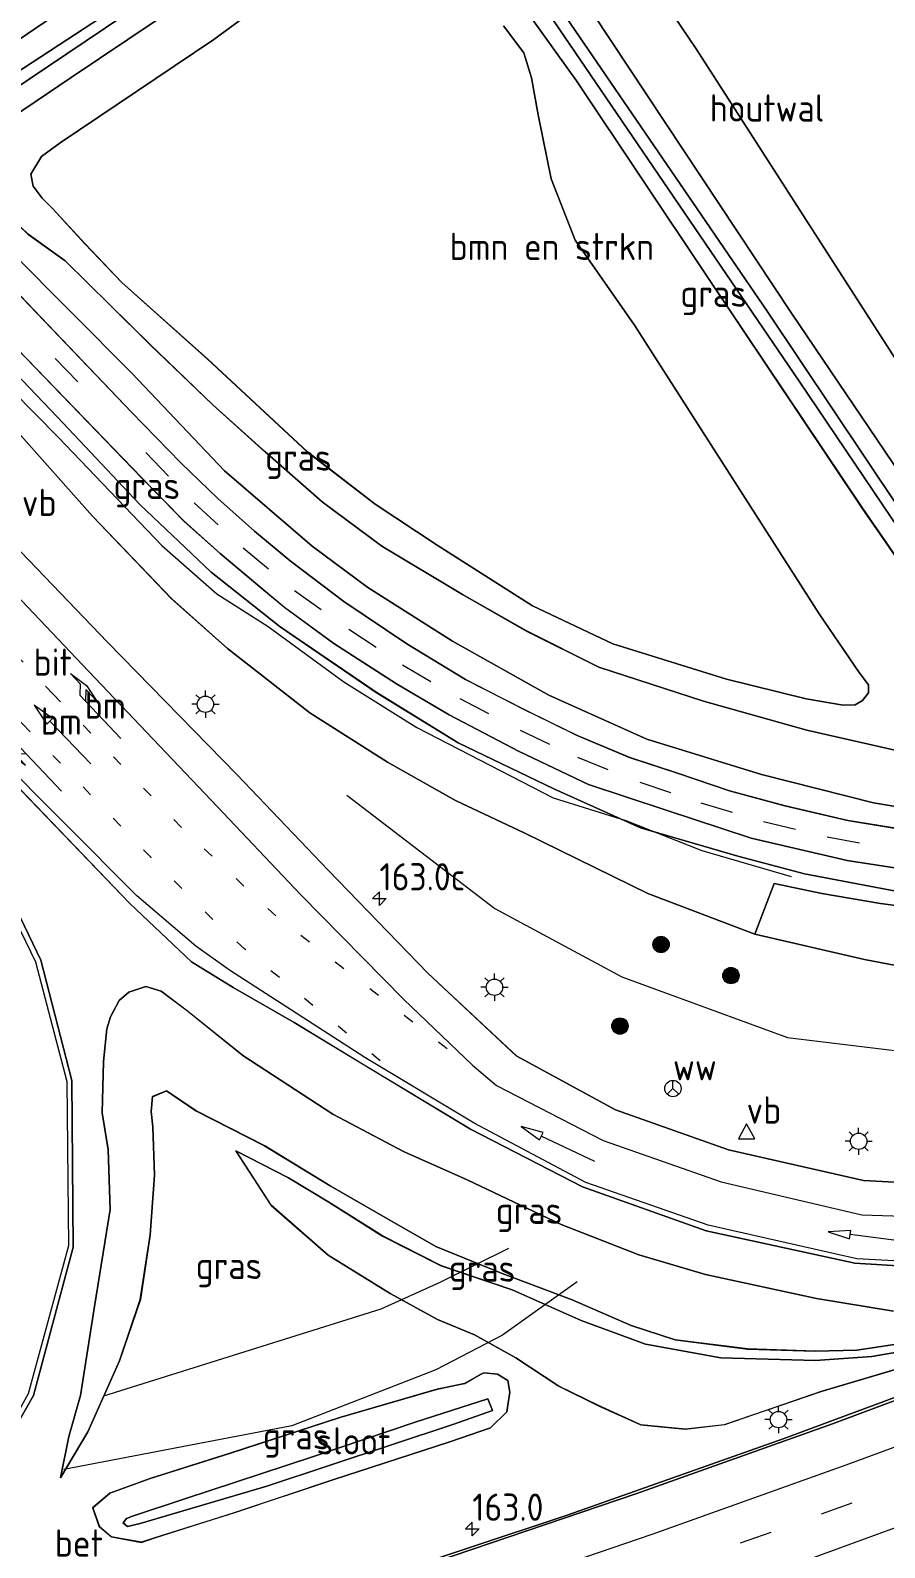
# Model space of a CAD drawing. Extents: x 253736 to 255979, y 477184 to 479215.
# Drawn here: x 254034.9 to 254113.3, y 477586.6 to 477725.8 of the extents above; entities that cross this region are included whole.
import ezdxf
from ezdxf.enums import TextEntityAlignment as Align

# ---------------------------------------------------------------- set-up
doc = ezdxf.new("R2010")
doc.units = 0
doc.linetypes.add('13strp', pattern=[4, 1, -3])
doc.linetypes.add('39strp', pattern=[12, 3, -9])
for name, color, linetype, lineweight in [('as-bs-kilometr', 8, 'Continuous', 18), ('bp-b5-bomenstruiken', 8, 'Continuous', 18), ('bp-b5-grasland', 8, 'Continuous', 18), ('bp-b5-houtwal', 8, 'houtwal', 18), ('bp-bs-bomenrij', 8, 'laanbep', 18), ('bp-bs-boom', 8, 'Continuous', 18), ('bw-bs-rona', 8, 'Continuous', 18), ('gw-bs-insteekwatergang', 8, 'Continuous', 18), ('gw-bs-kruinlijn', 8, 'Continuous', 18), ('gw-bs-teenlijn', 8, 'Continuous', 18), ('mk-bs-13streep 0.45', 8, '13strp', 18), ('mk-bs-39streep 0.15', 8, '39strp', 18), ('mk-bs-pijlli750', 8, 'Continuous', 18), ('mk-bs-pijlrd750', 8, 'Continuous', 18), ('mk-bs-pijlre750', 8, 'Continuous', 18), ('mk-bs-streep 0.15', 8, 'Continuous', 18), ('og-b5-grond_ingericht', 8, 'Continuous', 18), ('og-b5-water', 8, 'Continuous', 18), ('og-bs-hoogtelijn', 8, 'Continuous', 18), ('og-bs-terreinafscheiding', 8, 'Continuous', 18), ('vh-b5-verh_soort', 8, 'Continuous', 18), ('wh-bs-waterlijn', 8, 'Continuous', 18), ('wm-bs-lichtmast', 8, 'Continuous', 18), ('wm-bs-verkeersbord', 8, 'Continuous', 18)]:
    doc.layers.add(name, color=color, linetype=linetype, lineweight=lineweight)
doc.styles.add('rtw_iso', font='isocp.shx')
doc.linetypes.add('houtwal', pattern='A,8,-1,[1,RTW.shx,S=0.75,R=45,X=0,Y=0],-1,8,-1,[4,RTW.shx,S=0.75,R=0,X=0,Y=0],-1', length=20)
doc.linetypes.add('laanbep', pattern='A,20,-1,[4,RTW.shx,S=0.75,R=0,X=0,Y=0],-1', length=22)

# ---------------------------------------------------------------- blocks, each defined once
blk = doc.blocks.new('dtbattr')
at = {"style": 'rtw_iso'}
blk.add_attdef('TAG', (0.59, 0.87), '', height=2.5, dxfattribs=at)
blk = doc.blocks.new('RW1 Buren totaal_ACAD_1_FMEBLOCK38')
at = {"layer": 'bp-b5-grasland'}
for points in [[(14.99, 6.79, 22.67), (16.5, 7.67, 22.71), (16.75, 7.77, 22.71), (18.01, 7.65, 22.59), (18.96, 7.07, 22.51), (19.13, 6.02, 22.37), (18.85, 4.21, 22.27), (17.38, 2.72, 22.25), (13.64, 1.44, 22.28), (2.9, -2.03, 22.3), (-6.13, -5.05, 22.33), (-13.42, -7.35, 22.37), (-14.64, -7.77, 22.41), (-17.42, -7.28, 22.52), (-18.52, -6.32, 22.57), (-19.13, -4.6, 22.57), (-17.57, -3.27, 22.6), (-13.86, -1.92, 22.76), (-6.5, 0.42, 22.87), (3.54, 3.68, 22.84), (12.49, 6.27, 22.88)], [(17.11, 5.4, 21.4), (10.45, 3.24, 21.4), (1.05, 0.08, 21.4), (-10.67, -3.77, 21.4), (-15.47, -5.36, 21.4), (-16.01, -5.59, 21.4), (-16.35, -5.99, 21.4), (-15.93, -6.31, 21.4), (-14.76, -6.05, 21.4), (-3.16, -2.63, 21.4), (14, 3.08, 21.4), (17.54, 4.32, 21.4)]]:
    blk.add_polyline3d(points, close=True, dxfattribs=at)
blk = doc.blocks.new('dtbattr-r')
at = {"style": 'rtw_iso'}
blk.add_attdef('TAG', text='', height=2.5, dxfattribs=at).set_placement((0, 0), align=Align.MIDDLE_CENTER)
blk = doc.blocks.new('RW1 Buren totaal_ACAD_1_FMEBLOCK47')
at = {"layer": 'bp-b5-grasland'}
for points in [[(-19.02, 28.04, 22.95), (-6.04, 14.57, 22.93), (-0.37, 9.21, 22.94), (3.43, 6.86, 22.93), (9.05, 3.66, 22.92), (15.14, -0.07, 22.97), (25.2, -6.15, 22.99), (35.5, -11.42, 22.99), (46.83, -15.47, 22.99), (60.48, -18.44, 22.98), (78.29, -19.54, 23.01)], [(72.86, -27.52, 22.95), (53.91, -34.54, 22.93), (34.18, -41.51, 22.9), (15.85, -47.62, 22.86), (-2.66, -53.53, 22.84), (-22.69, -59.7, 22.78), (-42.09, -65.31, 22.75), (-60.9, -70.57, 22.71), (-80.43, -75.63, 22.69)], [(-21.6, -42.38, 22.92), (-14.88, -30.58, 22.96), (-11.24, -16.96, 22.97), (-11.37, -1.67, 22.99), (-14.2, 9.36, 23.01), (-19.82, 21, 23.02)], [(64.03, -22.84, 22.9), (56.95, -21.69, 22.89), (46.78, -19.46, 22.9), (40.65, -17.68, 22.84), (33.52, -14.88, 22.89), (24.9, -10.79, 22.94), (19.08, -8.18, 22.95), (12.57, -4.75, 22.97), (4.32, 0.61, 22.95), (-0.76, 4.7, 22.9), (-3.15, 6.51, 22.88), (-4.57, 6.96, 22.88), (-6.12, 6.44, 22.88), (-7.03, 5.67, 22.91), (-7.82, 4.16, 22.93), (-8.15, 3.07, 22.94), (-8.45, 0.08, 22.93), (-8.57, -4.64, 23.05), (-8.04, -8.02, 23.06), (-7.85, -13.52, 23.03), (-9.3, -22.6, 22.92), (-10.56, -30.57, 22.89), (-11.64, -34.33, 22.77), (-12.39, -38.14, 22.74), (-9.88, -33.91, 23.16), (-7, -27.39, 23.58), (-5.08, -21.78, 23.78), (-4.17, -15.84, 23.94), (-3.79, -10.37, 24.07), (-3.94, -5.93, 24.11), (-4.07, -4.52, 24.11), (-3.95, -3.16, 24.08), (-2.68, -2.61, 24.05), (0.03, -4.45, 24.11), (6.33, -7.68, 24.16), (12.34, -11.35, 24.18), (17.59, -14.37, 24.27), (22.04, -16.9, 24.27), (28.11, -19.38, 24.16), (34.54, -21.79, 24.12), (39.94, -24.16, 24.15), (44, -25.47, 24.11), (50.62, -26.31, 23.93), (56.85, -26.5, 23.75), (60.66, -26.41, 23.66), (65.51, -25.68, 23.35)], [(68.4, -25.89, 23.14), (62.04, -27, 23.59), (56.85, -27.35, 23.83), (48.16, -27.13, 24.01), (41.27, -25.87, 24.12), (35.36, -23.68, 24.18), (29.04, -20.87, 24.13), (22.54, -18.68, 24.32), (17.13, -15.94, 24.28), (12.21, -12.83, 24.29), (8.52, -10.62, 24.26), (3.68, -8.13, 24.15), (6.92, -13.13, 24.02), (12.16, -17.71, 23.78), (17.85, -21.21, 23.68), (22.18, -23.59, 23.48), (25.58, -25.01, 23.03), (29.36, -27.12, 22.72), (33.31, -29.72, 22.47), (36.97, -31.51, 22.42), (40.84, -33.28, 22.45), (44.92, -33.65, 22.63), (48.52, -33.25, 22.75), (57.38, -30.2, 22.7), (66.97, -27.37, 22.73)]]:
    blk.add_polyline3d(points, dxfattribs=at)
blk.add_polyline3d([(24.68, -29.49, 22.67), (22.17, -30, 22.88), (13.23, -32.59, 22.84), (3.18, -35.85, 22.87), (-4.18, -38.19, 22.76), (-7.88, -39.54, 22.6), (-9.45, -40.88, 22.57), (-8.84, -42.59, 22.57), (-7.73, -43.55, 22.52), (-4.96, -44.05, 22.41), (-3.74, -43.62, 22.37), (3.55, -41.32, 22.33), (12.58, -38.3, 22.3), (23.32, -34.84, 22.28), (27.06, -33.55, 22.25), (28.54, -32.07, 22.27), (28.81, -30.26, 22.37), (28.64, -29.21, 22.51), (27.7, -28.62, 22.59), (26.43, -28.5, 22.71), (26.19, -28.61, 22.71)], close=True, dxfattribs=at)
blk = doc.blocks.new('RW1 Buren totaal_ACAD_1_FMEBLOCK49')
at = {"layer": 'bp-b5-grasland'}
for points in [[(-5.26, -27.64, 25.69), (-14.76, -25.83, 25.5), (-20.86, -24.22, 25.37), (-29.79, -21.61, 25.21), (-37.76, -18.04, 24.97), (-46.52, -13.82, 24.73), (-54.05, -9.18, 24.62), (-62.87, -3.18, 24.45), (-69.18, 1.83, 24.32), (-75.74, 8.05, 24.07), (-83.28, 16.06, 23.87), (-96.18, 29.55, 23.46)], [(-90.56, 18.74, 22.44), (-80.08, 6.99, 22.44), (-72.81, -0.6, 22.48), (-67.68, -5.16, 22.47), (-60.13, -11.06, 22.49), (-53.01, -15.59, 22.48), (-46.77, -19.12, 22.43), (-40.4, -22.11, 22.47), (-29.13, -27.65, 22.37), (-19.31, -31.37, 22.44), (-9.26, -33.69, 22.5), (0.82, -35.63, 22.49)], [(7.24, -54.87, 22.5), (-9.35, -53.98, 22.49), (-21.73, -51.15, 22.47), (-32.1, -47.47, 22.47), (-41.16, -42.56, 22.52), (-49.3, -34.95, 22.48), (-58.45, -25.49, 22.45), (-66.81, -16.76, 22.46), (-78.7, -4.58, 22.59), (-87.34, 4.44, 22.62), (-94.96, 11.09, 22.67), (-100.35, 16.01, 22.73), (-109.53, 24.78, 22.74), (-116.6, 32, 22.77), (-125.86, 41.75, 22.84), (-127.1, 43.28, 22.84), (-127.63, 44.38, 22.83), (-128.07, 45.84, 22.84), (-128.74, 49.05, 22.88), (-124.63, 52.8, 22.86)], [(-115.32, 51.93, 22.86), (-106.04, 42.23, 23.15), (-87.83, 23.22, 23.64), (-75.56, 10.49, 24.04), (-71.68, 6.52, 24.14), (-68.36, 3.54, 24.17), (-64.54, 0.35, 24.29), (-62.44, -1.4, 24.36), (-57.92, -4.71, 24.54), (-52.17, -8.4, 24.57), (-47.34, -11.25, 24.69), (-40.92, -14.6, 24.87), (-34.56, -17.64, 25), (-27.55, -19.97, 25.18), (-19.63, -22.55, 25.33), (-10.85, -24.62, 25.5), (-2.31, -25.93, 25.67)]]:
    blk.add_polyline3d(points, dxfattribs=at)
blk = doc.blocks.new('RW1 Buren totaal_ACAD_1_FMEBLOCK50')
at = {"layer": 'bp-b5-grasland'}
for points in [[(-11.6, -40.27, 22.67), (-21.29, -38.06, 22.55), (-30.79, -35.4, 22.43), (-40.37, -32.28, 22.34), (-47.03, -28.97, 22.27), (-52.88, -25.62, 22.25), (-60.28, -21.19, 22.23), (-65.77, -17.11, 22.1), (-71.02, -12.52, 22), (-75.78, -8.23, 22.02), (-81.54, -2.7, 21.89), (-85.24, 0.95, 21.87), (-89.33, 5, 22.2), (-92.75, 7.45, 22.71), (-96.07, 10.59, 22.71), (-99.08, 15.39, 22.54), (-96.57, 16.59, 22.42), (-88.8, 21.81, 22.43), (-75.71, 30.62, 22.5)], [(-49.34, 31.18, 22.28), (-42.42, 21.49, 22.29), (-30.44, 3.54, 22.53), (-16.21, -17.71, 22.71), (-7.58, -30.21, 22.73)], [(-70.17, 29.4, 22.75), (-75.71, 25.3, 22.7), (-89.8, 15.82, 22.81), (-90.6, 15.23, 22.75), (-91.52, 14.57, 22.77), (-92.5, 12.93, 22.75), (-92.27, 11.83, 22.74), (-91.45, 10.75, 22.73), (-90.46, 9.75, 22.71), (-87.52, 6.55, 22.22), (-84.14, 3, 21.81), (-76.27, -4.02, 21.87), (-67.1, -12.55, 21.99), (-60.91, -17.34, 22.1), (-55.22, -21.1, 22.18), (-46.46, -26.65, 22.29), (-39.1, -30.14, 22.43), (-28.67, -33.39, 22.52), (-21.37, -35.2, 22.6), (-17.98, -35.79, 22.61), (-16.87, -35.74, 22.62), (-16.21, -35.35, 22.62), (-15.63, -34.65, 22.61), (-15.63, -33.91, 22.63), (-16.5, -32.78, 22.66), (-20.16, -27.4, 22.66), (-37.11, -0.9, 22.51), (-42.55, 6.89, 22.41), (-44.76, 12.5, 22.35), (-45.95, 18.39, 22.4), (-46.57, 21.77, 22.3), (-47.26, 24.07, 22.25), (-49.14, 26.55, 22.31)]]:
    blk.add_polyline3d(points, dxfattribs=at)
blk = doc.blocks.new('pijl')
for p, q in [((0, 0, 0.1), (5.45, 0, 0.1)), ((7.5, 0, 0.1), (5.45, 0.375, 0.1)), ((5.45, 0.375, 0.1), (5.45, -0.375, 0.1)), ((5.45, -0.375, 0.1), (7.5, 0, 0.1))]:
    blk.add_line(p, q)
blk = doc.blocks.new('pijlr')
for p, q in [((0, 0, 0.1), (5.45, 0, 0.1)), ((5.45, -0.75, 0.1), (4.7, 0, 0.1)), ((6.2, -0.75, 0.1), (5.45, 0, 0.1)), ((4, -0.75, 0.1), (5.45, -0.75, 0.1)), ((5.7, -1.05, 0.1), (4, -0.75, 0.1)), ((7.5, -0.75, 0.1), (5.7, -1.05, 0.1)), ((7.5, -0.75, 0.1), (6.2, -0.75, 0.1))]:
    blk.add_line(p, q)
blk = doc.blocks.new('pijll')
for p, q in [((0, 0, 0.1), (5.45, 0, 0.1)), ((5.7, 1.05, 0.1), (4, 0.75, 0.1)), ((4, 0.75, 0.1), (5.45, 0.75, 0.1)), ((5.45, 0.75, 0.1), (4.7, 0, 0.1)), ((6.2, 0.75, 0.1), (5.45, 0, 0.1)), ((7.5, 0.75, 0.1), (5.7, 1.05, 0.1)), ((7.5, 0.75, 0.1), (6.2, 0.75, 0.1))]:
    blk.add_line(p, q)
blk = doc.blocks.new('dtbattr-l')
at = {"style": 'rtw_iso'}
blk.add_attdef('TAG', (0, 0), '', height=2.5, dxfattribs=at)
blk = doc.blocks.new('boom')
blk.add_hatch(color=256).paths.add_polyline_path([(-0.75, 0, 1), (0.75, 0, 1)])
blk.add_circle((0, 0), 0.75)
blk = doc.blocks.new('lantaarnpaal')
for p, q in [((-0.75, 0), (-1.25, 0)), ((-0.88, 0.88), (-0.53, 0.53)), ((0, 0.75), (0, 1.25)), ((0.53, 0.53), (0.88, 0.88)), ((0.75, 0), (1.25, 0)), ((-0.53, -0.53), (-0.88, -0.88)), ((0, -0.75), (0, -1.25)), ((0.53, -0.53), (0.88, -0.88))]:
    blk.add_line(p, q)
blk.add_circle((0, 0), 0.75)
blk = doc.blocks.new('RW1 Buren totaal_ACAD_1_FMEBLOCK876')
at = {"layer": 'vh-b5-verh_soort'}
for points in [[(70.67, -96.2, 25.67), (62.13, -94.89, 25.5), (53.35, -92.82, 25.33), (45.44, -90.24, 25.18), (38.42, -87.91, 25), (32.06, -84.87, 24.87), (25.64, -81.52, 24.69), (20.81, -78.67, 24.57), (15.06, -74.98, 24.54), (10.54, -71.67, 24.36), (8.44, -69.92, 24.29), (4.63, -66.73, 24.17), (1.31, -63.75, 24.14), (-2.58, -59.78, 24.04), (-14.85, -47.05, 23.64), (-33.06, -28.04, 23.15), (-42.33, -18.34, 22.86)], [(-39.42, -16.16, 22.86), (-18.22, -38.38, 23.48), (-3.52, -53.76, 23.87), (1.01, -58.4, 23.95), (4.42, -61.66, 24.07), (7.78, -64.67, 24.14), (11.05, -67.39, 24.24), (15.97, -71.11, 24.39), (21.74, -75.01, 24.54), (27.13, -78.27, 24.65), (32.48, -81.01, 24.83), (37.37, -83.42, 24.93), (42.19, -85.42, 25.01), (46.57, -86.88, 25.13), (51.36, -88.49, 25.21), (56.44, -89.85, 25.33), (62.2, -91.22, 25.41), (69.6, -92.42, 25.53)]]:
    blk.add_polyline3d(points, dxfattribs=at)
blk = doc.blocks.new('hecto')
for p, q in [((0, 0.625), (-0.625, 0)), ((0, -0.625), (0, 0.625)), ((-0.625, 0), (0.625, 0)), ((0.625, 0), (0, -0.625))]:
    blk.add_line(p, q)
blk = doc.blocks.new('verkeersbord')
for p, q in [((0, 0.75), (-0.75, -0.625)), ((0.75, -0.625), (0, 0.75)), ((-0.75, -0.625), (0.75, -0.625))]:
    blk.add_line(p, q)
blk = doc.blocks.new('wegwijzer')
for q in [(-0.53, -0.53), (0, 0.75), (0.53, -0.53)]:
    blk.add_line((0, 0), q)
blk.add_circle((0, 0), 0.75)
blk = doc.blocks.new('Deel_d28hz')
at = {"layer": 'bp-b5-bomenstruiken'}
blk.add_polyline3d([(254121.508, 477638.664, 22.487), (254111.422, 477640.603, 22.505), (254101.378, 477642.925, 22.442), (254103.144, 477647.578, 24.758), (254107.515, 477646.645, 24.938), (254112.899, 477645.747, 24.965), (254120.319, 477644.751, 25.07)], dxfattribs=at)
at = {"layer": 'og-bs-terreinafscheiding'}
blk.add_polyline3d([(254120.319, 477644.751, 25.07), (254112.899, 477645.747, 24.965), (254107.515, 477646.645, 24.938), (254103.144, 477647.578, 24.758), (254101.378, 477642.925, 22.442), (254111.422, 477640.603, 22.505), (254121.508, 477638.664, 22.487)], dxfattribs=at)
at = {"layer": 'bp-b5-grasland'}
ref = blk.add_blockref('dtbattr-r', (254094.539062, 477699.71875, 22.527265), dxfattribs=at)
ref.add_attrib('TAG', 'gras', dxfattribs={"layer": '0', "height": 2.5, "style": 'rtw_iso'}).set_placement((254094.539062, 477699.71875, 22.527265), align=Align.BOTTOM_LEFT)
at = {"layer": 'bp-b5-houtwal'}
ref = blk.add_blockref('dtbattr-r', (254097.234375, 477716.71875, 22.710111), dxfattribs=at)
ref.add_attrib('TAG', 'houtwal', dxfattribs={"layer": '0', "height": 2.5, "style": 'rtw_iso'}).set_placement((254097.234375, 477716.71875, 22.710111), align=Align.BOTTOM_LEFT)
at = {"layer": 'bp-bs-boom'}
for p in [(254092.774, 477641.976, 22.196), (254099.182, 477639.117, 22.199)]:
    blk.add_blockref('boom', p, dxfattribs=at)
at = {"layer": 'bw-bs-rona'}
ref = blk.add_blockref('dtbattr', (254093.86, 477628.762, 22.353), dxfattribs=at)
ref.add_attrib('TAG', 'ww', dxfattribs={"layer": '0', "height": 2.5, "style": 'rtw_iso'}).set_placement((254093.86, 477628.762, 22.353), align=Align.BOTTOM_LEFT)
blk.add_blockref('wegwijzer', (254093.86, 477628.762, 22.353), dxfattribs=at)
at = {"layer": 'mk-bs-pijlrd750', "rotation": 172.6}
blk.add_blockref('pijl', (254115.526, 477614.656, 22.828), dxfattribs=at)
at = {"layer": 'wm-bs-lichtmast'}
for p in [(254110.9, 477623.919, 22.358), (254103.546, 477598.385, 22.719)]:
    blk.add_blockref('lantaarnpaal', p, dxfattribs=at)
at = {"layer": 'wm-bs-verkeersbord'}
ref = blk.add_blockref('dtbattr', (254100.613, 477624.784, 22.401), dxfattribs=at)
ref.add_attrib('TAG', 'vb', dxfattribs={"layer": '0', "height": 2.5, "style": 'rtw_iso'}).set_placement((254100.613, 477624.784, 22.401), align=Align.BOTTOM_LEFT)
blk.add_blockref('verkeersbord', (254100.613, 477624.784, 22.401), dxfattribs=at)

msp = doc.modelspace()

# ---------------------------------------------------------------- linework, layer by layer
at = {"layer": 'bp-b5-bomenstruiken'}
msp.add_polyline3d([(254078.304, 477726.256, 22.307), (254080.191, 477723.78, 22.253), (254080.875, 477721.471, 22.295), (254081.496, 477718.097, 22.4), (254082.686, 477712.209, 22.352), (254084.902, 477706.593, 22.406), (254090.337, 477698.807, 22.508), (254107.292, 477672.308, 22.661), (254110.95, 477666.929, 22.661), (254111.817, 477665.8, 22.631), (254111.814, 477665.056, 22.607), (254111.241, 477664.355, 22.619), (254110.574, 477663.962, 22.616), (254109.472, 477663.921, 22.61), (254106.077, 477664.511, 22.601), (254098.775, 477666.314, 22.52), (254088.344, 477669.57, 22.433), (254080.992, 477673.053, 22.286), (254072.224, 477678.609, 22.178), (254066.54, 477682.364, 22.1), (254060.347, 477687.159, 21.986), (254051.182, 477695.683, 21.869), (254043.308, 477702.708, 21.809), (254039.925, 477706.261, 22.217), (254036.984, 477709.456, 22.706), (254035.993, 477710.459, 22.73), (254035.181, 477711.535, 22.739), (254034.946, 477712.635, 22.754), (254035.923, 477714.28, 22.772), (254036.843, 477714.933, 22.748), (254037.643, 477715.521, 22.811), (254051.737, 477725.009, 22.703), (254057.276, 477729.104, 22.745)], dxfattribs=at)
at = {"layer": 'bp-b5-grasland'}
for points in [[(254048.504, 477731.713, 21.23), (254027.977, 477718.262, 21.23), (254027.267, 477717.719, 21.23), (254026.99, 477717.266, 21.23), (254027.277, 477716.948, 21.23), (254027.864, 477716.949, 21.23), (254029.356, 477717.725, 21.23), (254064.766, 477741.557, 21.23)], [(254119.871, 477669.491, 22.727), (254111.233, 477681.991, 22.712), (254097.008, 477703.243, 22.532), (254085.028, 477721.196, 22.292), (254078.108, 477730.887, 22.283)], [(254051.739, 477730.331, 22.502), (254038.646, 477721.52, 22.43), (254030.881, 477716.297, 22.421), (254028.372, 477715.092, 22.541), (254027.12, 477714.837, 22.688), (254026.179, 477714.776, 22.925), (254024.916, 477715.11, 23.018), (254024.017, 477715.939, 22.961), (254023.626, 477716.894, 22.889), (254024.123, 477718.042, 22.778), (254024.709, 477718.656, 22.709), (254026.166, 477719.807, 22.586), (254027.5, 477720.695, 22.538), (254038.847, 477728.37, 22.538)], [(254080.538, 477730.235, 21.23), (254105.439, 477693.669, 21.23), (254119.028, 477673.543, 21.23)], [(254084.859, 477729.922, 22.619), (254104.733, 477699.909, 22.847), (254121.164, 477675.628, 22.811)], [(254117.302, 477652.145, 25.53), (254109.904, 477653.342, 25.407), (254104.143, 477654.71, 25.329), (254099.061, 477656.067, 25.209), (254094.268, 477657.682, 25.128), (254089.894, 477659.14, 25.011), (254085.075, 477661.141, 24.93), (254080.183, 477663.547, 24.828), (254074.831, 477666.294, 24.654), (254069.444, 477669.547, 24.537), (254063.672, 477673.446, 24.39), (254058.752, 477677.174, 24.243), (254055.486, 477679.891, 24.144), (254052.121, 477682.9, 24.072), (254048.711, 477686.165, 23.952), (254044.178, 477690.799, 23.871), (254029.478, 477706.177, 23.484), (254008.287, 477728.399, 22.86)], [(254038.847, 477728.37, 22.538), (254027.5, 477720.695, 22.538), (254026.166, 477719.807, 22.586), (254024.709, 477718.656, 22.709), (254024.123, 477718.042, 22.778), (254023.626, 477716.894, 22.889), (254024.017, 477715.939, 22.961), (254025.177, 477714.151, 23.132), (254033.08, 477705.567, 23.414), (254044.224, 477694.404, 23.564), (254052.722, 477685.42, 23.906), (254060.769, 477678.52, 24.11), (254065.87, 477674.716, 24.347), (254073.625, 477669.805, 24.461), (254082.47, 477664.853, 24.647), (254091.474, 477660.826, 24.98), (254101.998, 477657.566, 25.196), (254112.255, 477654.959, 25.376), (254121.668, 477653.416, 25.529)], [(254120.682, 477672.908, 21.23), (254102.518, 477700.089, 21.23), (254082.908, 477728.771, 21.23)], [(254034.694, 477707.153, 22.706), (254038.121, 477704.703, 22.199), (254042.208, 477700.657, 21.869), (254045.906, 477697.002, 21.893), (254051.667, 477691.479, 22.019), (254056.423, 477687.19, 22.001), (254061.674, 477682.596, 22.103), (254067.171, 477678.513, 22.232), (254074.563, 477674.084, 22.253), (254080.419, 477670.732, 22.268), (254087.079, 477667.426, 22.337), (254096.662, 477664.308, 22.433), (254106.158, 477661.646, 22.55), (254115.844, 477659.433, 22.673)], [(254121.668, 477653.416, 25.529), (254112.255, 477654.959, 25.376), (254101.998, 477657.566, 25.196), (254091.474, 477660.826, 24.98), (254082.47, 477664.853, 24.647), (254073.625, 477669.805, 24.461), (254065.87, 477674.716, 24.347), (254060.769, 477678.52, 24.11), (254052.722, 477685.42, 23.906), (254044.224, 477694.404, 23.564), (254033.08, 477705.567, 23.414)], [(254024.507, 477703.841, 23.456), (254037.407, 477690.348, 23.873), (254044.95, 477682.343, 24.071), (254051.508, 477676.121, 24.323), (254057.821, 477671.111, 24.449), (254066.638, 477665.106, 24.62), (254074.163, 477660.473, 24.725), (254082.925, 477656.254, 24.971), (254090.895, 477652.685, 25.214), (254099.83, 477650.071, 25.373), (254105.93, 477648.46, 25.496), (254115.427, 477646.654, 25.688)], [(254120.319, 477644.751, 25.07), (254112.899, 477645.747, 24.965), (254107.515, 477646.645, 24.938), (254103.144, 477647.578, 24.758), (254101.378, 477642.925, 22.442), (254091.551, 477646.638, 22.37), (254080.29, 477652.178, 22.472), (254073.918, 477655.171, 22.427), (254067.675, 477658.703, 22.478), (254060.559, 477663.23, 22.493), (254053.005, 477669.134, 22.469), (254047.878, 477673.687, 22.481), (254040.611, 477681.278, 22.439), (254030.131, 477693.029, 22.436)], [(254115.586, 477605.498, 23.354), (254110.739, 477604.762, 23.657), (254106.927, 477604.671, 23.75), (254100.703, 477604.867, 23.927), (254094.075, 477605.705, 24.11), (254090.02, 477607.015, 24.146), (254084.613, 477609.38, 24.116), (254078.191, 477611.791, 24.155), (254072.121, 477614.272, 24.272), (254067.666, 477616.802, 24.275), (254062.419, 477619.823, 24.176), (254056.412, 477623.493, 24.161), (254050.111, 477626.724, 24.107), (254047.403, 477628.562, 24.05), (254046.127, 477628.017, 24.077), (254046.007, 477626.656, 24.107), (254046.141, 477625.245, 24.113), (254046.29, 477620.8, 24.071), (254045.907, 477615.329, 23.945), (254045.002, 477609.391, 23.78), (254043.081, 477603.778, 23.579), (254040.2, 477597.263, 23.159), (254037.692, 477593.035, 22.739), (254038.44, 477596.84, 22.766), (254039.519, 477600.602, 22.886), (254040.776, 477608.569, 22.919), (254042.229, 477617.654, 23.027), (254042.039, 477623.15, 23.063), (254041.505, 477626.538, 23.051), (254041.629, 477631.253, 22.928), (254041.93, 477634.241, 22.937), (254042.254, 477635.328, 22.928), (254043.051, 477636.84, 22.913), (254043.961, 477637.61, 22.88), (254045.509, 477638.136, 22.877), (254046.924, 477637.686, 22.883), (254049.316, 477635.876, 22.895), (254054.396, 477631.787, 22.949), (254062.653, 477626.422, 22.967), (254069.157, 477622.988, 22.946), (254074.982, 477620.38, 22.943), (254083.597, 477616.296, 22.892), (254090.729, 477613.489, 22.844), (254096.861, 477611.708, 22.895), (254107.025, 477609.487, 22.892), (254114.104, 477608.334, 22.901)], [(254117.044, 477603.804, 22.73), (254107.459, 477600.969, 22.697), (254098.596, 477597.922, 22.748), (254095.002, 477597.521, 22.631), (254090.914, 477597.894, 22.448), (254087.044, 477599.667, 22.418), (254083.386, 477601.451, 22.469), (254079.439, 477604.057, 22.724), (254075.659, 477606.165, 23.033), (254072.259, 477607.585, 23.48), (254067.93, 477609.966, 23.678), (254062.233, 477613.462, 23.783), (254056.994, 477618.045, 24.017), (254053.753, 477623.042, 24.149), (254058.599, 477620.556, 24.26), (254062.285, 477618.345, 24.293), (254067.21, 477615.231, 24.281), (254072.615, 477612.498, 24.317), (254079.119, 477610.305, 24.134), (254085.433, 477607.489, 24.182), (254091.346, 477605.301, 24.116), (254098.243, 477604.04, 24.008), (254106.928, 477603.819, 23.825), (254112.118, 477604.169, 23.588), (254118.48, 477605.279, 23.135)]]:
    msp.add_polyline3d(points, dxfattribs=at)
at = {"layer": 'bp-b5-houtwal'}
msp.add_polyline3d([(254121.164, 477675.628, 22.811), (254104.733, 477699.909, 22.847), (254084.859, 477729.922, 22.619), (254076.816, 477741.899, 22.76), (254074.921, 477744.339, 22.787), (254073.62, 477745.504, 22.742), (254072.2, 477746.585, 22.724), (254070.858, 477748.03, 22.706), (254070.246, 477749.425, 22.697), (254069.665, 477751.759, 22.694), (254068.244, 477754.71, 22.694), (254066.527, 477757.602, 22.685), (254064.718, 477760.128, 22.685), (254064.309, 477761.697, 22.679), (254064.323, 477763.774, 22.667), (254065.054, 477765.239, 22.64), (254066.065, 477766.22, 22.574), (254066.919, 477767.146, 22.502), (254096, 477724.134, 22.499), (254120.305, 477686.327, 22.763)], dxfattribs=at)
at = {"layer": 'bp-bs-bomenrij'}
for points in [[(254003.503, 477724.337, 24.608), (254018.719, 477707.508, 24.497), (254037.453, 477688.52, 24.599), (254046.976, 477678.565, 25.175), (254052.008, 477674.134, 25.025), (254056.731, 477671.158, 25.112), (254063.665, 477666.071, 25.337), (254070.356, 477661.886, 25.613), (254082.864, 477655.435, 25.973), (254089.554, 477653.342, 25.973), (254096.526, 477650.591, 25.973), (254104.705, 477648.222, 25.973)], [(254041.661, 477600.581, 23.375), (254067.096, 477608.54, 23.57), (254072.512, 477610.985, 24.272), (254078.797, 477614.123, 23.786)], [(254085.084, 477611.036, 23.849), (254078.214, 477606.145, 23.198), (254072.097, 477602.967, 22.883)], [(254072.097, 477602.967, 22.883), (254058.892, 477597.824, 22.952), (254037.973, 477593.817, 22.76)]]:
    msp.add_polyline3d(points, dxfattribs=at)
at = {"layer": 'gw-bs-insteekwatergang'}
for points in [[(254078.108, 477730.887, 22.283), (254085.028, 477721.196, 22.292), (254097.008, 477703.243, 22.532), (254111.233, 477681.991, 22.712), (254119.871, 477669.491, 22.727)], [(254038.847, 477728.37, 22.538), (254027.5, 477720.695, 22.538), (254026.166, 477719.807, 22.586), (254024.709, 477718.656, 22.709), (254024.123, 477718.042, 22.778), (254023.626, 477716.894, 22.889), (254024.017, 477715.939, 22.961), (254024.916, 477715.11, 23.018), (254026.179, 477714.776, 22.925), (254027.12, 477714.837, 22.688), (254028.372, 477715.092, 22.541), (254030.881, 477716.297, 22.421), (254038.646, 477721.52, 22.43), (254051.739, 477730.331, 22.502)], [(254121.164, 477675.628, 22.811), (254104.733, 477699.909, 22.847), (254084.859, 477729.922, 22.619)], [(254074.755, 477601.687, 22.667), (254072.25, 477601.174, 22.88), (254063.303, 477598.582, 22.844), (254053.258, 477595.322, 22.871), (254045.897, 477592.98, 22.757), (254042.193, 477591.63, 22.598), (254040.633, 477590.298, 22.568), (254041.243, 477588.584, 22.574), (254042.344, 477587.623, 22.523), (254045.122, 477587.127, 22.412), (254046.337, 477587.552, 22.367), (254053.629, 477589.853, 22.328), (254062.659, 477592.872, 22.301), (254073.399, 477596.335, 22.28), (254077.138, 477597.62, 22.247), (254078.613, 477599.106, 22.271), (254078.888, 477600.914, 22.367), (254078.722, 477601.964, 22.511), (254077.775, 477602.553, 22.592), (254076.507, 477602.671, 22.712), (254076.264, 477602.568, 22.712), (254074.755, 477601.687, 22.667)]]:
    msp.add_polyline3d(points, dxfattribs=at)
at = {"layer": 'gw-bs-kruinlijn'}
for points in [[(254237.027, 477680.039, 27.911), (254218.702, 477671.907, 27.512), (254194.304, 477661.125, 26.954), (254178.871, 477654.655, 26.654), (254168.152, 477650.878, 26.543), (254159.464, 477648.489, 26.276), (254150.31, 477646.967, 26.207), (254141.007, 477645.886, 26.054), (254127.04, 477645.488, 25.811), (254115.427, 477646.654, 25.688), (254105.93, 477648.46, 25.496), (254099.83, 477650.071, 25.373), (254090.895, 477652.685, 25.214), (254082.925, 477656.254, 24.971), (254074.163, 477660.473, 24.725), (254066.638, 477665.106, 24.62), (254057.821, 477671.111, 24.449), (254051.508, 477676.121, 24.323), (254044.95, 477682.343, 24.071), (254037.407, 477690.348, 23.873), (254024.507, 477703.841, 23.456), (254016.028, 477712.15, 23.177), (254008.545, 477719.221, 23.006), (254006.216, 477721.267, 22.943)], [(254024.017, 477715.939, 22.961), (254025.177, 477714.151, 23.132), (254033.08, 477705.567, 23.414), (254044.224, 477694.404, 23.564), (254052.722, 477685.42, 23.906), (254060.769, 477678.52, 24.11), (254065.87, 477674.716, 24.347), (254073.625, 477669.805, 24.461), (254082.47, 477664.853, 24.647), (254091.474, 477660.826, 24.98), (254101.998, 477657.566, 25.196), (254112.255, 477654.959, 25.376), (254121.668, 477653.416, 25.529), (254132.65, 477653.406, 25.703), (254145.391, 477654.12, 25.895), (254157.303, 477656.169, 26.111), (254167.776, 477658.781, 26.282), (254182.864, 477664.943, 26.612), (254206.361, 477675.024, 27.212), (254219.226, 477680.959, 27.419)], [(254037.692, 477593.035, 22.739), (254040.2, 477597.263, 23.159), (254043.081, 477603.778, 23.579), (254045.002, 477609.391, 23.78), (254045.907, 477615.329, 23.945), (254046.29, 477620.8, 24.071), (254046.141, 477625.245, 24.113), (254046.007, 477626.656, 24.107), (254046.127, 477628.017, 24.077), (254047.403, 477628.562, 24.05), (254050.111, 477626.724, 24.107), (254056.412, 477623.493, 24.161), (254062.419, 477619.823, 24.176), (254067.666, 477616.802, 24.275), (254072.121, 477614.272, 24.272), (254078.191, 477611.791, 24.155), (254084.613, 477609.38, 24.116), (254090.02, 477607.015, 24.146), (254094.075, 477605.705, 24.11), (254100.703, 477604.867, 23.927), (254106.927, 477604.671, 23.75), (254110.739, 477604.762, 23.657), (254115.586, 477605.498, 23.354), (254123.977, 477607.978, 22.853)], [(254124.402, 477606.783, 22.85), (254118.48, 477605.279, 23.135), (254112.118, 477604.169, 23.588), (254106.928, 477603.819, 23.825), (254098.243, 477604.04, 24.008), (254091.346, 477605.301, 24.116), (254085.433, 477607.489, 24.182), (254079.119, 477610.305, 24.134), (254072.615, 477612.498, 24.317), (254067.21, 477615.231, 24.281), (254062.285, 477618.345, 24.293), (254058.599, 477620.556, 24.26), (254053.753, 477623.042, 24.149)]]:
    msp.add_polyline3d(points, dxfattribs=at)
at = {"layer": 'gw-bs-teenlijn'}
for points in [[(254006.216, 477721.267, 22.943), (254006.581, 477719.998, 22.853), (254008.903, 477717.055, 22.754), (254015.019, 477708.958, 22.445), (254021.385, 477701.899, 22.373), (254030.131, 477693.029, 22.436), (254040.611, 477681.278, 22.439), (254047.878, 477673.687, 22.481), (254053.005, 477669.134, 22.469), (254060.559, 477663.23, 22.493), (254067.675, 477658.703, 22.478), (254073.918, 477655.171, 22.427), (254080.29, 477652.178, 22.472), (254091.551, 477646.638, 22.37), (254101.378, 477642.925, 22.442)], [(254115.844, 477659.433, 22.673), (254106.158, 477661.646, 22.55), (254096.662, 477664.308, 22.433), (254087.079, 477667.426, 22.337), (254080.419, 477670.732, 22.268), (254074.563, 477674.084, 22.253), (254067.171, 477678.513, 22.232), (254061.674, 477682.596, 22.103), (254056.423, 477687.19, 22.001), (254051.667, 477691.479, 22.019), (254045.906, 477697.002, 21.893), (254042.208, 477700.657, 21.869), (254038.121, 477704.703, 22.199), (254034.694, 477707.153, 22.706), (254031.379, 477710.297, 22.712), (254028.372, 477715.092, 22.541)], [(254037.692, 477593.035, 22.739), (254038.44, 477596.84, 22.766), (254039.519, 477600.602, 22.886), (254040.776, 477608.569, 22.919), (254042.229, 477617.654, 23.027), (254042.039, 477623.15, 23.063), (254041.505, 477626.538, 23.051), (254041.629, 477631.253, 22.928), (254041.93, 477634.241, 22.937), (254042.254, 477635.328, 22.928), (254043.051, 477636.84, 22.913), (254043.961, 477637.61, 22.88), (254045.509, 477638.136, 22.877), (254046.924, 477637.686, 22.883), (254049.316, 477635.876, 22.895), (254054.396, 477631.787, 22.949), (254062.653, 477626.422, 22.967), (254069.157, 477622.988, 22.946), (254074.982, 477620.38, 22.943), (254083.597, 477616.296, 22.892), (254090.729, 477613.489, 22.844), (254096.861, 477611.708, 22.895), (254107.025, 477609.487, 22.892), (254114.104, 477608.334, 22.901)], [(254124.402, 477606.783, 22.85), (254122.886, 477605.905, 22.772), (254117.044, 477603.804, 22.73), (254107.459, 477600.969, 22.697), (254098.596, 477597.922, 22.748), (254095.002, 477597.521, 22.631), (254090.914, 477597.894, 22.448), (254087.044, 477599.667, 22.418), (254083.386, 477601.451, 22.469), (254079.439, 477604.057, 22.724), (254075.659, 477606.165, 23.033), (254072.259, 477607.585, 23.48), (254067.93, 477609.966, 23.678), (254062.233, 477613.462, 23.783), (254056.994, 477618.045, 24.017), (254053.753, 477623.042, 24.149)]]:
    msp.add_polyline3d(points, dxfattribs=at)
at = {"layer": 'mk-bs-13streep 0.45'}
for points in [[(254073.157, 477632.388, 22.703), (254057.426, 477644.601, 22.692), (254048.771, 477652.721, 22.684), (254036.999, 477664.951, 22.762), (254028.764, 477673.684, 22.792), (254015.693, 477687.432, 22.831), (254009.547, 477693.955, 22.851)], [(254067.014, 477631.301, 22.937), (254054.585, 477641.546, 22.854), (254051.647, 477644.27, 22.847), (254045.982, 477649.946, 22.826), (254034.179, 477662.23, 22.857), (254025.947, 477670.951, 22.889), (254012.88, 477684.666, 22.927), (254006.756, 477691.143, 22.95)]]:
    msp.add_polyline3d(points, dxfattribs=at)
at = {"layer": 'mk-bs-39streep 0.15'}
for points in [[(254006.395, 477727.809, 22.896), (254020.524, 477713.026, 23.238), (254049.952, 477682.504, 24.096), (254054.44, 477678.353, 24.18), (254059.157, 477674.454, 24.33), (254064.116, 477670.89, 24.444), (254069.058, 477667.642, 24.594), (254074.3, 477664.547, 24.702), (254079.837, 477661.646, 24.855), (254085.098, 477659.153, 24.96), (254090.813, 477656.875, 25.086), (254096.432, 477654.967, 25.233), (254102.181, 477653.26, 25.353), (254108.023, 477651.866, 25.419), (254114.049, 477650.726, 25.566)], [(254255.994, 477652.25, 23.467), (254249.108, 477648.822, 23.458), (254221.518, 477636.056, 23.403), (254201.014, 477626.938, 23.36), (254182.492, 477619.011, 23.33), (254157.045, 477608.589, 23.284), (254139.769, 477601.771, 23.242), (254121.568, 477594.822, 23.213), (254102.858, 477588.04, 23.168), (254084.454, 477581.616, 23.144), (254065.357, 477575.242, 23.127), (254046.22, 477569.169, 23.051), (254027.484, 477563.49, 23.019), (254008.654, 477557.998, 22.99), (253989.021, 477552.574, 22.954), (253967.802, 477547.058, 22.92), (253950.649, 477542.801, 22.882), (253949.114, 477542.449, 22.879)]]:
    msp.add_polyline3d(points, dxfattribs=at)
at = {"layer": 'mk-bs-streep 0.15'}
for points in [[(253991.991, 477719.508, 22.853), (253992.72, 477717.86, 22.87), (253993.699, 477716.299, 22.864), (253996.634, 477712.926, 22.849), (254002.32, 477706.928, 22.794), (254018.464, 477689.91, 22.764), (254031.318, 477676.436, 22.69), (254039.651, 477667.651, 22.683), (254051.508, 477655.207, 22.568), (254059.727, 477646.519, 22.585), (254069.178, 477636.933, 22.65), (254075.466, 477630.904, 22.706), (254077.691, 477629.032, 22.707), (254087.458, 477623.99, 22.675), (254098.291, 477620.208, 22.671), (254111.186, 477617.182, 22.705), (254128.234, 477616.623, 22.688)], [(254230.643, 477644.337, 23.344), (254209.841, 477636.496, 23.279), (254198.901, 477632.343, 23.232), (254180.085, 477625.266, 23.151), (254166.146, 477620.336, 23.109), (254157.276, 477617.632, 23.058), (254150.937, 477615.988, 23.006), (254147.935, 477615.209, 22.982), (254128.328, 477612.197, 22.985), (254110.719, 477613.143, 22.958), (254097.1, 477616.227, 22.951), (254085.872, 477620.146, 22.954), (254075.618, 477625.582, 22.958), (254065.595, 477631.61, 22.951), (254053.179, 477639.631, 22.912), (254050.084, 477641.818, 22.923), (254044.685, 477646.449, 22.928), (254031.534, 477659.622, 22.934), (254023.293, 477668.29, 22.982), (254009.955, 477682.274, 23.035), (253982.642, 477710.939, 23.128)], [(253978.909, 477709.269, 23.108), (253993.47, 477693.778, 23.066), (254002.432, 477684.343, 23.03), (254012.524, 477673.543, 22.984), (254020.451, 477664.73, 23.014), (254029.777, 477651.875, 23.007), (254035.389, 477640.386, 22.997), (254038.251, 477629.411, 22.974), (254038.425, 477614.341, 22.958), (254034.708, 477600.748, 22.931), (254028.229, 477589.086, 22.923), (254017.735, 477578.528, 22.872), (254007.449, 477571.884, 22.811), (253993.49, 477565.731, 22.719), (253979.653, 477561.101, 22.648), (253961.232, 477555.353, 22.606), (253950.014, 477552.009, 22.635), (253948.172, 477551.46, 22.64), (253942.381, 477549.82, 22.636)], [(253951.789, 477539.522, 22.983), (253968.968, 477543.766, 23.017), (253990.089, 477549.273, 23.061), (254009.53, 477554.629, 23.084), (254028.588, 477560.209, 23.106), (254047.268, 477565.879, 23.149), (254066.528, 477572.003, 23.21), (254085.493, 477578.288, 23.24), (254104.159, 477584.777, 23.278), (254122.891, 477591.64, 23.303), (254141.246, 477598.623, 23.339), (254158.517, 477605.448, 23.371), (254184.247, 477616.001, 23.419), (254202.316, 477623.689, 23.454), (254222.947, 477632.861, 23.504), (254250.559, 477645.701, 23.555), (254257.957, 477649.372, 23.561)], [(254230.763, 477644.049, 23.345), (254210.889, 477635.062, 23.31), (254198.351, 477629.556, 23.245), (254180.827, 477622.09, 23.197), (254163.894, 477615.094, 23.182), (254146.529, 477608.147, 23.147), (254127.393, 477600.723, 23.111), (254109.718, 477594.192, 23.082), (254091.927, 477587.853, 23.07), (254074.92, 477582.036, 23.037), (254058.777, 477576.769, 23.008), (254040.436, 477570.989, 22.941), (254022.275, 477565.53, 22.905), (254004.327, 477560.35, 22.869), (253985.222, 477555.164, 22.841), (253964.225, 477549.709, 22.801), (253946.423, 477545.396, 22.78)]]:
    msp.add_polyline3d(points, dxfattribs=at)
at = {"layer": 'og-b5-grond_ingericht'}
msp.add_polyline3d([(254220.26, 477704.603, 22.637), (254177.936, 477684.508, 22.571), (254164.755, 477678.295, 22.574), (254161.743, 477677.134, 22.613), (254159.838, 477676.586, 22.61), (254157.394, 477676.159, 22.598), (254153.128, 477675.491, 22.577), (254130.171, 477671.739, 22.667), (254120.305, 477686.327, 22.763), (254096, 477724.134, 22.499), (254066.919, 477767.146, 22.502), (254076.045, 477776.887, 22.418), (254088.529, 477788.661, 22.469), (254099.53, 477799.291, 22.439), (254108.241, 477807.882, 22.373), (254111.132, 477810.923, 22.355), (254112.625, 477812.395, 22.292), (254114.026, 477814.073, 22.235), (254116.188, 477817.189, 22.238), (254118.968, 477821.036, 22.241), (254129.991, 477836.86, 22.253)], close=True, dxfattribs=at)
at = {"layer": 'og-b5-water'}
for points in [[(254064.766, 477741.557, 21.23), (254029.356, 477717.725, 21.23), (254027.864, 477716.949, 21.23), (254027.277, 477716.948, 21.23), (254026.99, 477717.266, 21.23), (254027.267, 477717.719, 21.23), (254027.977, 477718.262, 21.23), (254048.504, 477731.713, 21.23)], [(254119.028, 477673.543, 21.23), (254105.439, 477693.669, 21.23), (254080.538, 477730.235, 21.23)], [(254082.908, 477728.771, 21.23), (254102.518, 477700.089, 21.23), (254120.682, 477672.908, 21.23)]]:
    msp.add_polyline3d(points, dxfattribs=at)
msp.add_polyline3d([(254076.87, 477600.297, 21.4), (254077.305, 477599.22, 21.4), (254073.765, 477597.978, 21.4), (254056.599, 477592.272, 21.4), (254044.999, 477588.849, 21.4), (254043.83, 477588.587, 21.4), (254043.415, 477588.913, 21.4), (254043.748, 477589.304, 21.4), (254044.289, 477589.542, 21.4), (254049.094, 477591.133, 21.4), (254060.808, 477594.98, 21.4), (254070.208, 477598.137, 21.4)], close=True, dxfattribs=at)
at = {"layer": 'og-bs-hoogtelijn'}
msp.add_polyline3d([(254063.941, 477655.671, 22.325), (254077.534, 477645.274, 22.178), (254089.171, 477639.021, 21.95), (254104.375, 477633.429, 21.962), (254118.492, 477631.72, 21.983), (254130.155, 477631.4, 22.004), (254143.124, 477632.519, 22.043), (254154.488, 477634.415, 22.16), (254169.064, 477636.563, 22.499), (254189.868, 477642.389, 22.637), (254210.51, 477649.946, 22.637), (254231.066, 477657.507, 22.757)], dxfattribs=at)
at = {"layer": 'og-bs-terreinafscheiding'}
for points in [[(254066.919, 477767.146, 22.502), (254096, 477724.134, 22.499), (254120.305, 477686.327, 22.763), (254130.171, 477671.739, 22.667)], [(254117.302, 477652.145, 25.53), (254109.904, 477653.342, 25.407), (254104.143, 477654.71, 25.329), (254099.061, 477656.067, 25.209), (254094.268, 477657.682, 25.128), (254089.894, 477659.14, 25.011), (254085.075, 477661.141, 24.93), (254080.183, 477663.547, 24.828), (254074.831, 477666.294, 24.654), (254069.444, 477669.547, 24.537), (254063.672, 477673.446, 24.39), (254058.752, 477677.174, 24.243), (254055.486, 477679.891, 24.144), (254052.121, 477682.9, 24.072), (254048.711, 477686.165, 23.952), (254044.178, 477690.799, 23.871), (254029.478, 477706.177, 23.484), (254008.287, 477728.399, 22.86)], [(254057.276, 477729.104, 22.745), (254051.737, 477725.009, 22.703), (254037.643, 477715.521, 22.811)], [(254005.37, 477726.219, 22.863), (254014.644, 477716.516, 23.151), (254032.856, 477697.508, 23.643), (254045.122, 477684.78, 24.036), (254049.008, 477680.815, 24.135), (254052.33, 477677.834, 24.174), (254056.142, 477674.637, 24.294), (254058.246, 477672.894, 24.36), (254062.767, 477669.58, 24.54), (254068.517, 477665.892, 24.567), (254073.342, 477663.036, 24.687), (254079.766, 477659.692, 24.873), (254086.126, 477656.65, 25.005), (254093.139, 477654.319, 25.182), (254101.052, 477651.741, 25.329), (254109.834, 477649.675, 25.503), (254118.373, 477648.364, 25.665)], [(254037.643, 477715.521, 22.811), (254036.843, 477714.933, 22.748), (254035.923, 477714.28, 22.772), (254034.946, 477712.635, 22.754), (254035.181, 477711.535, 22.739), (254035.993, 477710.459, 22.73), (254036.984, 477709.456, 22.706), (254039.925, 477706.261, 22.217), (254043.308, 477702.708, 21.809), (254051.182, 477695.683, 21.869), (254060.347, 477687.159, 21.986), (254066.54, 477682.364, 22.1), (254072.224, 477678.609, 22.178), (254080.992, 477673.053, 22.286), (254088.344, 477669.57, 22.433), (254098.775, 477666.314, 22.52), (254106.077, 477664.511, 22.601), (254109.472, 477663.921, 22.61), (254110.574, 477663.962, 22.616), (254111.241, 477664.355, 22.619), (254111.814, 477665.056, 22.607), (254111.817, 477665.8, 22.631), (254110.95, 477666.929, 22.661), (254107.292, 477672.308, 22.661), (254090.337, 477698.807, 22.508), (254084.902, 477706.593, 22.406), (254082.686, 477712.209, 22.352), (254081.496, 477718.097, 22.4), (254080.875, 477721.471, 22.295), (254080.191, 477723.78, 22.253), (254078.304, 477726.256, 22.307)], [(254134.279, 477620.044, 22.484), (254133.515, 477619.82, 22.505), (254127.929, 477619.424, 22.502), (254111.339, 477620.308, 22.49), (254098.954, 477623.141, 22.47), (254088.581, 477626.821, 22.474), (254079.53, 477631.734, 22.52), (254071.389, 477639.338, 22.482), (254062.239, 477648.805, 22.453), (254053.88, 477657.528, 22.463), (254041.987, 477669.709, 22.588), (254033.342, 477678.735, 22.62), (254025.729, 477685.382, 22.666), (254020.331, 477690.3, 22.733), (254011.156, 477699.074, 22.738), (254004.086, 477706.292, 22.766), (253994.83, 477716.042, 22.84), (253993.582, 477717.572, 22.842), (253993.054, 477718.672, 22.827), (253992.613, 477720.132, 22.84)], [(254128.367, 477611.635, 23.01), (254110.562, 477612.73, 22.98), (254096.912, 477615.703, 22.985), (254085.577, 477619.752, 22.992), (254075.282, 477625.027, 22.985), (254065.22, 477631.101, 22.97), (254059.127, 477634.829, 22.922), (254053.507, 477638.034, 22.926), (254049.704, 477640.383, 22.94), (254044.038, 477645.741, 22.935), (254031.053, 477659.211, 22.951), (254022.82, 477667.858, 22.987), (254009.403, 477681.873, 23.027), (253982.212, 477710.536, 23.129)], [(253979.237, 477709.566, 23.099), (253993.845, 477694.082, 23.067), (254002.825, 477684.64, 23.028), (254012.869, 477673.974, 22.996), (254020.986, 477664.937, 23.025), (254030.255, 477652.177, 23.016), (254035.877, 477640.536, 23.008), (254038.711, 477629.507, 22.986), (254038.839, 477614.209, 22.97), (254035.197, 477600.597, 22.959), (254028.48, 477588.794, 22.925), (254017.952, 477578.281, 22.881), (254007.62, 477571.622, 22.816), (253993.687, 477565.278, 22.731), (253979.724, 477560.601, 22.66), (253961.368, 477554.955, 22.598)], [(254151.565, 477614.653, 23.013), (254141.771, 477610.824, 23), (254122.936, 477603.651, 22.949), (254103.987, 477596.633, 22.931), (254084.256, 477589.66, 22.904), (254065.929, 477583.558, 22.863), (254047.415, 477577.645, 22.842), (254027.385, 477571.472, 22.779), (254007.988, 477565.866, 22.747), (253989.175, 477560.598, 22.711), (253969.65, 477555.541, 22.695), (253950.261, 477550.817, 22.628), (253948.591, 477550.441, 22.639)], [(253963.147, 477553.589, 22.694), (253983.879, 477558.948, 22.734), (254003.174, 477564.219, 22.758), (254020.972, 477569.33, 22.792), (254039.251, 477574.842, 22.838), (254057.415, 477580.565, 22.882), (254073.697, 477585.877, 22.93), (254090.547, 477591.595, 22.946), (254108.495, 477597.997, 22.973), (254125.859, 477604.486, 22.986)]]:
    msp.add_polyline3d(points, dxfattribs=at)
at = {"layer": 'vh-b5-verh_soort'}
for points in [[(253969.553, 477700.563, 23.194), (253978.909, 477709.269, 23.108), (253979.237, 477709.566, 23.099), (253993.845, 477694.082, 23.067), (254002.825, 477684.64, 23.028), (254012.869, 477673.974, 22.996), (254020.986, 477664.937, 23.025), (254030.255, 477652.177, 23.016), (254035.877, 477640.536, 23.008), (254038.711, 477629.507, 22.986), (254038.839, 477614.209, 22.97), (254035.197, 477600.597, 22.959), (254028.48, 477588.794, 22.925), (254017.952, 477578.281, 22.881), (254007.62, 477571.622, 22.816), (253993.687, 477565.278, 22.731), (253979.724, 477560.601, 22.66), (253961.368, 477554.955, 22.598)], [(254033.342, 477678.735, 22.62), (254041.987, 477669.709, 22.588), (254053.88, 477657.528, 22.463), (254062.239, 477648.805, 22.453), (254071.389, 477639.338, 22.482), (254079.53, 477631.734, 22.52), (254088.581, 477626.821, 22.474), (254098.954, 477623.141, 22.47), (254111.339, 477620.308, 22.49), (254127.929, 477619.424, 22.502)], [(254128.367, 477611.635, 23.01), (254110.562, 477612.73, 22.98), (254096.912, 477615.703, 22.985), (254085.577, 477619.752, 22.992), (254075.282, 477625.027, 22.985), (254065.22, 477631.101, 22.97), (254059.127, 477634.829, 22.922), (254053.507, 477638.034, 22.926), (254049.704, 477640.383, 22.94), (254044.038, 477645.741, 22.935), (254031.053, 477659.211, 22.951)], [(254125.859, 477604.486, 22.986), (254108.495, 477597.997, 22.973), (254090.547, 477591.595, 22.946), (254073.697, 477585.877, 22.93), (254057.415, 477580.565, 22.882), (254039.251, 477574.842, 22.838), (254020.972, 477569.33, 22.792), (254003.174, 477564.219, 22.758), (253983.879, 477558.948, 22.734), (253963.147, 477553.589, 22.694), (253950.341, 477550.452, 22.674), (253948.591, 477550.441, 22.639), (253950.261, 477550.817, 22.628), (253969.65, 477555.541, 22.695), (253989.175, 477560.598, 22.711), (254007.988, 477565.866, 22.747), (254027.385, 477571.472, 22.779), (254047.415, 477577.645, 22.842), (254065.929, 477583.558, 22.863), (254084.256, 477589.66, 22.904), (254103.987, 477596.633, 22.931), (254122.936, 477603.651, 22.949)], [(253963.147, 477553.589, 22.694), (253983.879, 477558.948, 22.734), (254003.174, 477564.219, 22.758), (254020.972, 477569.33, 22.792), (254039.251, 477574.842, 22.838), (254057.415, 477580.565, 22.882), (254073.697, 477585.877, 22.93), (254090.547, 477591.595, 22.946), (254108.495, 477597.997, 22.973), (254125.859, 477604.486, 22.986)]]:
    msp.add_polyline3d(points, dxfattribs=at)
at = {"layer": 'wh-bs-waterlijn'}
for points in [[(254048.504, 477731.713, 21.23), (254027.977, 477718.262, 21.23), (254027.267, 477717.719, 21.23), (254026.99, 477717.266, 21.23), (254027.277, 477716.948, 21.23), (254027.864, 477716.949, 21.23), (254029.356, 477717.725, 21.23), (254064.766, 477741.557, 21.23)], [(254080.538, 477730.235, 21.23), (254105.439, 477693.669, 21.23), (254119.028, 477673.543, 21.23)], [(254120.682, 477672.908, 21.23), (254102.518, 477700.089, 21.23), (254082.908, 477728.771, 21.23)], [(254076.87, 477600.297, 21.4), (254070.208, 477598.137, 21.4), (254060.808, 477594.98, 21.4), (254049.094, 477591.133, 21.4), (254044.289, 477589.542, 21.4), (254043.748, 477589.304, 21.4), (254043.415, 477588.913, 21.4), (254043.83, 477588.587, 21.4), (254044.999, 477588.849, 21.4), (254056.599, 477592.272, 21.4), (254073.765, 477597.978, 21.4), (254077.305, 477599.22, 21.4), (254076.87, 477600.297, 21.4)]]:
    msp.add_polyline3d(points, dxfattribs=at)

# ---------------------------------------------------------------- block references
at = {"linetype": 'ByBlock'}
msp.add_blockref('Deel_d28hz', (0, 0), dxfattribs=at)
msp.add_blockref('Deel_d28hz', (0, 0), dxfattribs=at)
at = {"layer": 'as-bs-kilometr'}
ref = msp.add_blockref('dtbattr', (254066.939, 477646.186, 21.991), dxfattribs=at)
ref.add_attrib('TAG', '163.0c', dxfattribs={"layer": '0', "height": 2.5, "style": 'rtw_iso'}).set_placement((254066.939, 477646.186, 21.991), align=Align.BOTTOM_LEFT)
for p in [(254066.939, 477646.186, 21.991), (254075.453, 477588.352, 22.726)]:
    msp.add_blockref('hecto', p, dxfattribs=at)
ref = msp.add_blockref('dtbattr', (254075.453, 477588.352, 22.726), dxfattribs=at)
ref.add_attrib('TAG', '163.0', dxfattribs={"layer": '0', "height": 2.5, "style": 'rtw_iso'}).set_placement((254075.453, 477588.352, 22.726), align=Align.BOTTOM_LEFT)
at = {"layer": 'bp-b5-bomenstruiken'}
ref = msp.add_blockref('dtbattr-r', (254073.375, 477704.015625, 22.510714), dxfattribs=at)
ref.add_attrib('TAG', 'bmn en strkn', dxfattribs={"layer": '0', "height": 2.5, "style": 'rtw_iso'}).set_placement((254073.375, 477704.015625, 22.510714), align=Align.BOTTOM_LEFT)
at = {"layer": 'bp-b5-grasland'}
for name, p in [('RW1 Buren totaal_ACAD_1_FMEBLOCK50', (254127.4475, 477699.706)), ('RW1 Buren totaal_ACAD_1_FMEBLOCK49', (254120.686, 477674.2905)), ('RW1 Buren totaal_ACAD_1_FMEBLOCK47', (254050.078, 477631.173)), ('RW1 Buren totaal_ACAD_1_FMEBLOCK38', (254059.7605, 477594.899))]:
    msp.add_blockref(name, p, dxfattribs=at)
ref = msp.add_blockref('dtbattr-r', (254056.445312, 477684.6875, 23.539492), dxfattribs=at)
ref.add_attrib('TAG', 'gras', dxfattribs={"layer": '0', "height": 2.5, "style": 'rtw_iso'}).set_placement((254056.445312, 477684.6875, 23.539492), align=Align.BOTTOM_LEFT)
ref = msp.add_blockref('dtbattr-r', (254042.539062, 477682.09375, 24.631), dxfattribs=at)
ref.add_attrib('TAG', 'gras', dxfattribs={"layer": '0', "height": 2.5, "style": 'rtw_iso'}).set_placement((254042.539062, 477682.09375, 24.631), align=Align.BOTTOM_LEFT)
ref = msp.add_blockref('dtbattr-r', (254077.609375, 477615.59375, 23.356706), dxfattribs=at)
ref.add_attrib('TAG', 'gras', dxfattribs={"layer": '0', "height": 2.5, "style": 'rtw_iso'}).set_placement((254077.609375, 477615.59375, 23.356706), align=Align.BOTTOM_LEFT)
ref = msp.add_blockref('dtbattr-r', (254050.078125, 477610.53125, 23.09272), dxfattribs=at)
ref.add_attrib('TAG', 'gras', dxfattribs={"layer": '0', "height": 2.5, "style": 'rtw_iso'}).set_placement((254050.078125, 477610.53125, 23.09272), align=Align.BOTTOM_LEFT)
ref = msp.add_blockref('dtbattr-r', (254073.296875, 477610.28125, 23.414857), dxfattribs=at)
ref.add_attrib('TAG', 'gras', dxfattribs={"layer": '0', "height": 2.5, "style": 'rtw_iso'}).set_placement((254073.296875, 477610.28125, 23.414857), align=Align.BOTTOM_LEFT)
ref = msp.add_blockref('dtbattr-r', (254056.242188, 477594.90625, 22.1214), dxfattribs=at)
ref.add_attrib('TAG', 'gras', dxfattribs={"layer": '0', "height": 2.5, "style": 'rtw_iso'}).set_placement((254056.242188, 477594.90625, 22.1214), align=Align.BOTTOM_LEFT)
at = {"layer": 'bp-bs-boom'}
msp.add_blockref('boom', (254088.998, 477634.495, 22.253), dxfattribs=at)
at = {"layer": 'mk-bs-13streep 0.45'}
ref = msp.add_blockref('dtbattr-l', (254039.903634, 477661.933359, 22.742754), dxfattribs=at)
ref.add_attrib('TAG', 'bm', dxfattribs={"layer": '0', "height": 2.5, "style": 'rtw_iso'}).set_placement((254039.903634, 477661.933359, 22.742754), align=Align.BOTTOM_LEFT)
ref = msp.add_blockref('dtbattr-l', (254035.873569, 477660.466374, 22.852549), dxfattribs=at)
ref.add_attrib('TAG', 'bm', dxfattribs={"layer": '0', "height": 2.5, "style": 'rtw_iso'}).set_placement((254035.873569, 477660.466374, 22.852549), align=Align.BOTTOM_LEFT)
at = {"layer": 'mk-bs-pijlli750', "rotation": 133.5}
msp.add_blockref('pijll', (254037.758, 477656.052, 22.882), dxfattribs=at)
at = {"layer": 'mk-bs-pijlrd750'}
for p, rotation in [((254040.471, 477658.539, 22.797), 134), ((254086.707, 477622.054, 22.824), 154.6)]:
    msp.add_blockref('pijl', p, dxfattribs=dict(at, rotation=rotation))
at = {"layer": 'mk-bs-pijlre750', "rotation": 133.4}
msp.add_blockref('pijlr', (254043.203, 477660.883, 22.681), dxfattribs=at)
at = {"layer": 'og-b5-water'}
ref = msp.add_blockref('dtbattr-r', (254061.148438, 477594.4375, 21.4), dxfattribs=at)
ref.add_attrib('TAG', 'sloot', dxfattribs={"layer": '0', "height": 2.5, "style": 'rtw_iso'}).set_placement((254061.148438, 477594.4375, 21.4), align=Align.BOTTOM_LEFT)
at = {"layer": 'vh-b5-verh_soort'}
msp.add_blockref('RW1 Buren totaal_ACAD_1_FMEBLOCK876', (254047.7025, 477744.5605), dxfattribs=at)
ref = msp.add_blockref('dtbattr-r', (254035.210938, 477665.875, 22.751), dxfattribs=at)
ref.add_attrib('TAG', 'bit', dxfattribs={"layer": '0', "height": 2.5, "style": 'rtw_iso'}).set_placement((254035.210938, 477665.875, 22.751), align=Align.BOTTOM_LEFT)
ref = msp.add_blockref('dtbattr-r', (254037.15625, 477585.0625, 22.3542), dxfattribs=at)
ref.add_attrib('TAG', 'bet', dxfattribs={"layer": '0', "height": 2.5, "style": 'rtw_iso'}).set_placement((254037.15625, 477585.0625, 22.3542), align=Align.BOTTOM_LEFT)
at = {"layer": 'wm-bs-lichtmast'}
for p in [(254050.977, 477664.013, 22.389), (254077.491, 477638.049, 22.319)]:
    msp.add_blockref('lantaarnpaal', p, dxfattribs=at)
at = {"layer": 'wm-bs-verkeersbord'}
ref = msp.add_blockref('dtbattr', (254034.128, 477680.526, 22.584), dxfattribs=at)
ref.add_attrib('TAG', 'vb', dxfattribs={"layer": '0', "height": 2.5, "style": 'rtw_iso'}).set_placement((254034.128, 477680.526, 22.584), align=Align.BOTTOM_LEFT)

doc.saveas('drawing.dxf')
